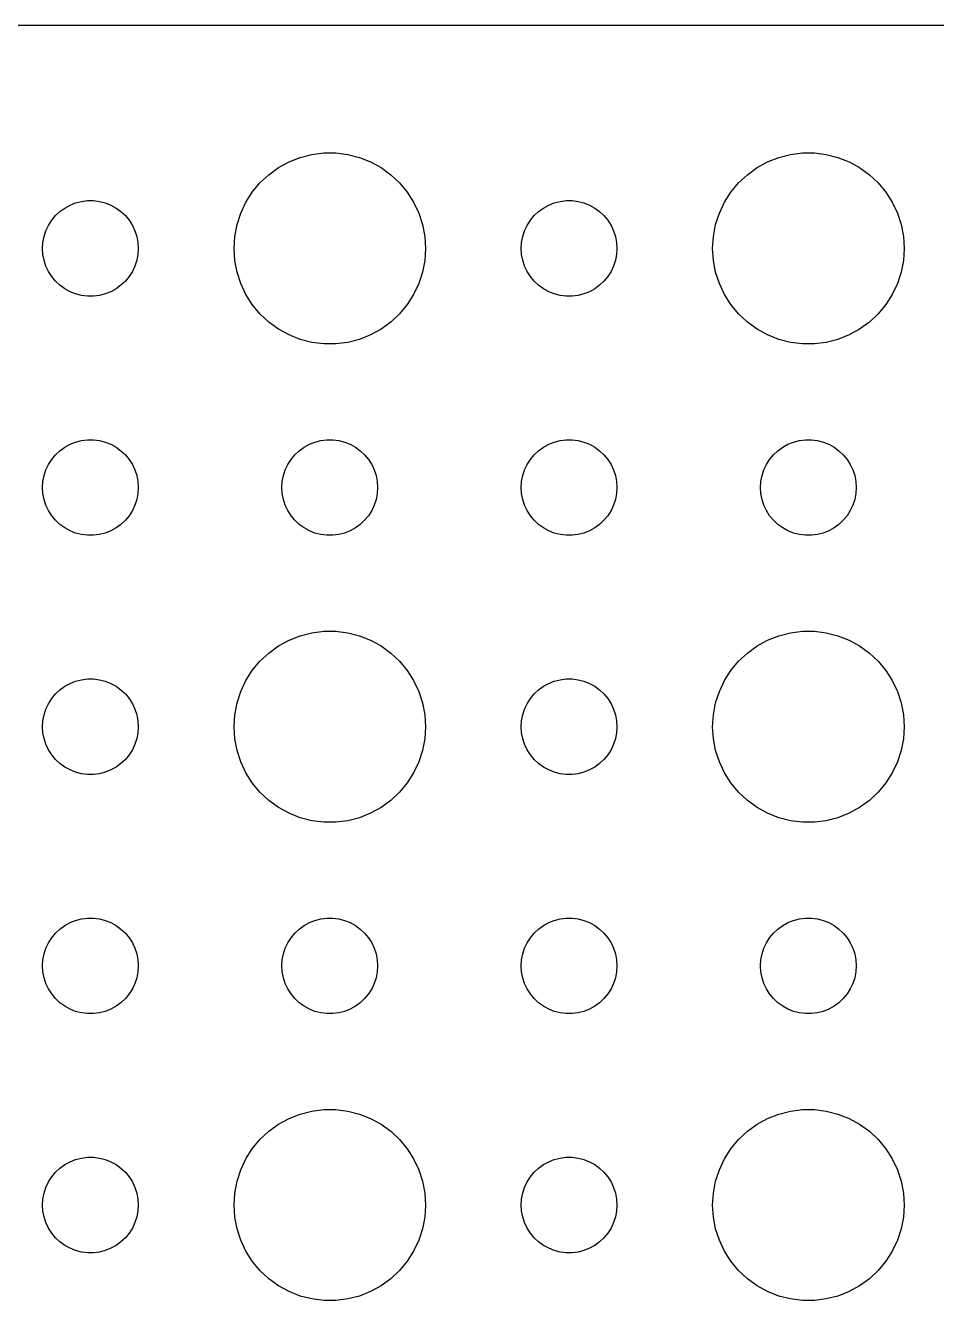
# Model space of a CAD drawing. Header units: metres. Extents: x -97 to 97, y -37 to 37.
# Drawn here: x 20.46 to 49.02, y -2.99 to 36.99 of the extents above; entities that cross this region are included whole.
import ezdxf

# ---------------------------------------------------------------- set-up
doc = ezdxf.new("R2010")
doc.units = ezdxf.units.M

msp = doc.modelspace()

# ---------------------------------------------------------------- linework, layer by layer
for p, q in [((92.3139, 36.9901), (-92.3139, 36.9901)), ((28.7227, 32.7145), (29.0729, 32.8532)), ((29.0729, 32.8532), (29.4379, 32.9469)), ((29.4379, 32.9469), (29.8116, 32.9941)), ((29.8116, 32.9941), (30.1884, 32.9941)), ((30.1884, 32.9941), (30.5621, 32.9469)), ((30.5621, 32.9469), (30.927, 32.8532)), ((30.927, 32.8532), (31.2773, 32.7145)), ((43.7227, 32.7145), (44.0729, 32.8532)), ((44.0729, 32.8532), (44.4379, 32.9469)), ((44.4379, 32.9469), (44.8116, 32.9941)), ((44.8116, 32.9941), (45.1884, 32.9941)), ((45.1884, 32.9941), (45.5621, 32.9469)), ((45.5621, 32.9469), (45.927, 32.8532)), ((45.927, 32.8532), (46.2773, 32.7145)), ((28.0877, 32.3115), (28.3925, 32.533)), ((28.3925, 32.533), (28.7227, 32.7145)), ((31.2773, 32.7145), (31.6075, 32.533)), ((31.6075, 32.533), (31.9123, 32.3115)), ((43.0877, 32.3115), (43.3925, 32.533)), ((43.3925, 32.533), (43.7227, 32.7145)), ((46.2773, 32.7145), (46.6075, 32.533)), ((46.6075, 32.533), (46.9123, 32.3115)), ((27.5729, 31.7634), (27.8131, 32.0536)), ((27.8131, 32.0536), (28.0877, 32.3115)), ((31.9123, 32.3115), (32.1869, 32.0536)), ((32.1869, 32.0536), (32.427, 31.7634)), ((42.5729, 31.7634), (42.8131, 32.0536)), ((42.8131, 32.0536), (43.0877, 32.3115)), ((46.9123, 32.3115), (47.1869, 32.0536)), ((47.1869, 32.0536), (47.427, 31.7634)), ((27.3711, 31.4453), (27.5729, 31.7634)), ((32.427, 31.7634), (32.6289, 31.4453)), ((42.3711, 31.4453), (42.5729, 31.7634)), ((47.427, 31.7634), (47.6289, 31.4453)), ((21.5439, 31.1558), (21.6963, 31.2665)), ((21.6963, 31.2665), (21.8613, 31.3572)), ((21.8613, 31.3572), (22.0365, 31.4266)), ((22.0365, 31.4266), (22.2189, 31.4734)), ((22.2189, 31.4734), (22.4058, 31.497)), ((22.4058, 31.497), (22.5942, 31.497)), ((22.5942, 31.497), (22.7811, 31.4734)), ((22.7811, 31.4734), (22.9635, 31.4266)), ((22.9635, 31.4266), (23.1387, 31.3572)), ((23.1387, 31.3572), (23.3037, 31.2665)), ((23.3037, 31.2665), (23.4561, 31.1558)), ((27.2107, 31.1044), (27.3711, 31.4453)), ((32.6289, 31.4453), (32.7893, 31.1044)), ((36.5439, 31.1558), (36.6963, 31.2665)), ((36.6963, 31.2665), (36.8613, 31.3572)), ((36.8613, 31.3572), (37.0365, 31.4266)), ((37.0365, 31.4266), (37.2189, 31.4734)), ((37.2189, 31.4734), (37.4058, 31.497)), ((37.4058, 31.497), (37.5942, 31.497)), ((37.5942, 31.497), (37.7811, 31.4734)), ((37.7811, 31.4734), (37.9635, 31.4266)), ((37.9635, 31.4266), (38.1387, 31.3572)), ((38.1387, 31.3572), (38.3037, 31.2665)), ((38.3037, 31.2665), (38.4561, 31.1558)), ((42.2107, 31.1044), (42.3711, 31.4453)), ((47.6289, 31.4453), (47.7893, 31.1044)), ((21.1855, 30.7226), (21.2865, 30.8817)), ((21.2865, 30.8817), (21.4065, 31.0268)), ((21.4065, 31.0268), (21.5439, 31.1558)), ((23.4561, 31.1558), (23.5934, 31.0268)), ((23.5934, 31.0268), (23.7135, 30.8817)), ((23.7135, 30.8817), (23.8145, 30.7226)), ((27.0942, 30.7461), (27.2107, 31.1044)), ((32.7893, 31.1044), (32.9057, 30.7461)), ((36.1855, 30.7226), (36.2865, 30.8817)), ((36.2865, 30.8817), (36.4065, 31.0268)), ((36.4065, 31.0268), (36.5439, 31.1558)), ((38.4561, 31.1558), (38.5934, 31.0268)), ((38.5934, 31.0268), (38.7135, 30.8817)), ((38.7135, 30.8817), (38.8145, 30.7226)), ((42.0942, 30.7461), (42.2107, 31.1044)), ((47.7893, 31.1044), (47.9057, 30.7461)), ((21.0471, 30.373), (21.1053, 30.5522)), ((21.1053, 30.5522), (21.1855, 30.7226)), ((23.8145, 30.7226), (23.8947, 30.5522)), ((23.8947, 30.5522), (23.9529, 30.373)), ((27.0237, 30.376), (27.0942, 30.7461)), ((32.9057, 30.7461), (32.9763, 30.376)), ((36.0471, 30.373), (36.1053, 30.5522)), ((36.1053, 30.5522), (36.1855, 30.7226)), ((38.8145, 30.7226), (38.8947, 30.5522)), ((38.8947, 30.5522), (38.9529, 30.373)), ((42.0237, 30.376), (42.0942, 30.7461)), ((47.9057, 30.7461), (47.9763, 30.376)), ((21, 30), (21.0118, 30.188)), ((21.0118, 29.812), (21, 30)), ((21.0118, 30.188), (21.0471, 30.373)), ((23.9529, 30.373), (23.9882, 30.188)), ((23.9882, 30.188), (24, 30)), ((24, 30), (23.9882, 29.812)), ((27, 30), (27.0237, 30.376)), ((27.0237, 29.624), (27, 30)), ((32.9763, 30.376), (33, 30)), ((33, 30), (32.9763, 29.624)), ((36, 30), (36.0118, 30.188)), ((36.0118, 29.812), (36, 30)), ((36.0118, 30.188), (36.0471, 30.373)), ((38.9529, 30.373), (38.9882, 30.188)), ((38.9882, 30.188), (39, 30)), ((39, 30), (38.9882, 29.812)), ((42, 30), (42.0237, 30.376)), ((42.0237, 29.624), (42, 30)), ((47.9763, 30.376), (48, 30)), ((48, 30), (47.9763, 29.624)), ((21.0471, 29.627), (21.0118, 29.812)), ((21.1053, 29.4478), (21.0471, 29.627)), ((23.9529, 29.627), (23.8947, 29.4478)), ((23.9882, 29.812), (23.9529, 29.627)), ((27.0942, 29.2539), (27.0237, 29.624)), ((32.9763, 29.624), (32.9057, 29.2539)), ((36.0471, 29.627), (36.0118, 29.812)), ((36.1053, 29.4478), (36.0471, 29.627)), ((38.9529, 29.627), (38.8947, 29.4478)), ((38.9882, 29.812), (38.9529, 29.627)), ((42.0942, 29.2539), (42.0237, 29.624)), ((47.9763, 29.624), (47.9057, 29.2539)), ((21.1855, 29.2774), (21.1053, 29.4478)), ((21.2865, 29.1183), (21.1855, 29.2774)), ((23.8145, 29.2774), (23.7135, 29.1183)), ((23.8947, 29.4478), (23.8145, 29.2774)), ((27.2107, 28.8956), (27.0942, 29.2539)), ((32.9057, 29.2539), (32.7893, 28.8956)), ((36.1855, 29.2774), (36.1053, 29.4478)), ((36.2865, 29.1183), (36.1855, 29.2774)), ((38.8145, 29.2774), (38.7135, 29.1183)), ((38.8947, 29.4478), (38.8145, 29.2774)), ((42.2107, 28.8956), (42.0942, 29.2539)), ((47.9057, 29.2539), (47.7893, 28.8956)), ((21.4065, 28.9732), (21.2865, 29.1183)), ((21.5439, 28.8442), (21.4065, 28.9732)), ((21.6963, 28.7335), (21.5439, 28.8442)), ((23.4561, 28.8442), (23.3037, 28.7335)), ((23.5934, 28.9732), (23.4561, 28.8442)), ((23.7135, 29.1183), (23.5934, 28.9732)), ((27.3711, 28.5547), (27.2107, 28.8956)), ((32.7893, 28.8956), (32.6289, 28.5547)), ((36.4065, 28.9732), (36.2865, 29.1183)), ((36.5439, 28.8442), (36.4065, 28.9732)), ((36.6963, 28.7335), (36.5439, 28.8442)), ((38.4561, 28.8442), (38.3037, 28.7335)), ((38.5934, 28.9732), (38.4561, 28.8442)), ((38.7135, 29.1183), (38.5934, 28.9732)), ((42.3711, 28.5547), (42.2107, 28.8956)), ((47.7893, 28.8956), (47.6289, 28.5547)), ((21.8613, 28.6427), (21.6963, 28.7335)), ((22.0365, 28.5734), (21.8613, 28.6427)), ((22.2189, 28.5266), (22.0365, 28.5734)), ((22.4058, 28.503), (22.2189, 28.5266)), ((22.5942, 28.503), (22.4058, 28.503)), ((22.7811, 28.5266), (22.5942, 28.503)), ((22.9635, 28.5734), (22.7811, 28.5266)), ((23.1387, 28.6427), (22.9635, 28.5734)), ((23.3037, 28.7335), (23.1387, 28.6427)), ((27.5729, 28.2366), (27.3711, 28.5547)), ((32.6289, 28.5547), (32.427, 28.2366)), ((36.8613, 28.6427), (36.6963, 28.7335)), ((37.0365, 28.5734), (36.8613, 28.6427)), ((37.2189, 28.5266), (37.0365, 28.5734)), ((37.4058, 28.503), (37.2189, 28.5266)), ((37.5942, 28.503), (37.4058, 28.503)), ((37.7811, 28.5266), (37.5942, 28.503)), ((37.9635, 28.5734), (37.7811, 28.5266)), ((38.1387, 28.6427), (37.9635, 28.5734)), ((38.3037, 28.7335), (38.1387, 28.6427)), ((42.5729, 28.2366), (42.3711, 28.5547)), ((47.6289, 28.5547), (47.427, 28.2366)), ((27.8131, 27.9464), (27.5729, 28.2366)), ((32.427, 28.2366), (32.1869, 27.9464)), ((42.8131, 27.9464), (42.5729, 28.2366)), ((47.427, 28.2366), (47.1869, 27.9464)), ((28.0877, 27.6884), (27.8131, 27.9464)), ((28.3925, 27.467), (28.0877, 27.6884)), ((31.9123, 27.6884), (31.6075, 27.467)), ((32.1869, 27.9464), (31.9123, 27.6884)), ((43.0877, 27.6884), (42.8131, 27.9464)), ((43.3925, 27.467), (43.0877, 27.6884)), ((46.9123, 27.6884), (46.6075, 27.467)), ((47.1869, 27.9464), (46.9123, 27.6884)), ((28.7227, 27.2855), (28.3925, 27.467)), ((29.0729, 27.1468), (28.7227, 27.2855)), ((31.2773, 27.2855), (30.927, 27.1468)), ((31.6075, 27.467), (31.2773, 27.2855)), ((43.7227, 27.2855), (43.3925, 27.467)), ((44.0729, 27.1468), (43.7227, 27.2855)), ((46.2773, 27.2855), (45.927, 27.1468)), ((46.6075, 27.467), (46.2773, 27.2855)), ((29.4379, 27.0531), (29.0729, 27.1468)), ((29.8116, 27.0059), (29.4379, 27.0531)), ((30.1884, 27.0059), (29.8116, 27.0059)), ((30.5621, 27.0531), (30.1884, 27.0059)), ((30.927, 27.1468), (30.5621, 27.0531)), ((44.4379, 27.0531), (44.0729, 27.1468)), ((44.8116, 27.0059), (44.4379, 27.0531)), ((45.1884, 27.0059), (44.8116, 27.0059)), ((45.5621, 27.0531), (45.1884, 27.0059)), ((45.927, 27.1468), (45.5621, 27.0531)), ((22.2189, 23.9734), (22.4058, 23.997)), ((22.4058, 23.997), (22.5942, 23.997)), ((22.5942, 23.997), (22.7811, 23.9734)), ((29.7189, 23.9734), (29.9058, 23.997)), ((29.9058, 23.997), (30.0942, 23.997)), ((30.0942, 23.997), (30.2811, 23.9734)), ((37.2189, 23.9734), (37.4058, 23.997)), ((37.4058, 23.997), (37.5942, 23.997)), ((37.5942, 23.997), (37.7811, 23.9734)), ((44.7189, 23.9734), (44.9058, 23.997)), ((44.9058, 23.997), (45.0942, 23.997)), ((45.0942, 23.997), (45.2811, 23.9734)), ((21.4065, 23.5268), (21.5439, 23.6558)), ((21.5439, 23.6558), (21.6963, 23.7665)), ((21.6963, 23.7665), (21.8613, 23.8572)), ((21.8613, 23.8572), (22.0365, 23.9266)), ((22.0365, 23.9266), (22.2189, 23.9734)), ((22.7811, 23.9734), (22.9635, 23.9266)), ((22.9635, 23.9266), (23.1387, 23.8572)), ((23.1387, 23.8572), (23.3037, 23.7665)), ((23.3037, 23.7665), (23.4561, 23.6558)), ((23.4561, 23.6558), (23.5934, 23.5268)), ((28.9065, 23.5268), (29.0439, 23.6558)), ((29.0439, 23.6558), (29.1963, 23.7665)), ((29.1963, 23.7665), (29.3613, 23.8572)), ((29.3613, 23.8572), (29.5365, 23.9266)), ((29.5365, 23.9266), (29.7189, 23.9734)), ((30.2811, 23.9734), (30.4635, 23.9266)), ((30.4635, 23.9266), (30.6387, 23.8572)), ((30.6387, 23.8572), (30.8037, 23.7665)), ((30.8037, 23.7665), (30.9561, 23.6558)), ((30.9561, 23.6558), (31.0934, 23.5268)), ((36.4065, 23.5268), (36.5439, 23.6558)), ((36.5439, 23.6558), (36.6963, 23.7665)), ((36.6963, 23.7665), (36.8613, 23.8572)), ((36.8613, 23.8572), (37.0365, 23.9266)), ((37.0365, 23.9266), (37.2189, 23.9734)), ((37.7811, 23.9734), (37.9635, 23.9266)), ((37.9635, 23.9266), (38.1387, 23.8572)), ((38.1387, 23.8572), (38.3037, 23.7665)), ((38.3037, 23.7665), (38.4561, 23.6558)), ((38.4561, 23.6558), (38.5934, 23.5268)), ((43.9065, 23.5268), (44.0439, 23.6558)), ((44.0439, 23.6558), (44.1963, 23.7665)), ((44.1963, 23.7665), (44.3613, 23.8572)), ((44.3613, 23.8572), (44.5365, 23.9266)), ((44.5365, 23.9266), (44.7189, 23.9734)), ((45.2811, 23.9734), (45.4635, 23.9266)), ((45.4635, 23.9266), (45.6387, 23.8572)), ((45.6387, 23.8572), (45.8037, 23.7665)), ((45.8037, 23.7665), (45.9561, 23.6558)), ((45.9561, 23.6558), (46.0934, 23.5268)), ((21.1053, 23.0522), (21.1855, 23.2226)), ((21.1855, 23.2226), (21.2865, 23.3817)), ((21.2865, 23.3817), (21.4065, 23.5268)), ((23.5934, 23.5268), (23.7135, 23.3817)), ((23.7135, 23.3817), (23.8145, 23.2226)), ((23.8145, 23.2226), (23.8947, 23.0522)), ((28.6053, 23.0522), (28.6855, 23.2226)), ((28.6855, 23.2226), (28.7865, 23.3817)), ((28.7865, 23.3817), (28.9065, 23.5268)), ((31.0934, 23.5268), (31.2135, 23.3817)), ((31.2135, 23.3817), (31.3145, 23.2226)), ((31.3145, 23.2226), (31.3947, 23.0522)), ((36.1053, 23.0522), (36.1855, 23.2226)), ((36.1855, 23.2226), (36.2865, 23.3817)), ((36.2865, 23.3817), (36.4065, 23.5268)), ((38.5934, 23.5268), (38.7135, 23.3817)), ((38.7135, 23.3817), (38.8145, 23.2226)), ((38.8145, 23.2226), (38.8947, 23.0522)), ((43.6053, 23.0522), (43.6855, 23.2226)), ((43.6855, 23.2226), (43.7865, 23.3817)), ((43.7865, 23.3817), (43.9065, 23.5268)), ((46.0934, 23.5268), (46.2135, 23.3817)), ((46.2135, 23.3817), (46.3145, 23.2226)), ((46.3145, 23.2226), (46.3947, 23.0522)), ((21.0118, 22.688), (21.0471, 22.873)), ((21.0471, 22.873), (21.1053, 23.0522)), ((23.8947, 23.0522), (23.9529, 22.873)), ((23.9529, 22.873), (23.9882, 22.688)), ((28.5118, 22.688), (28.5471, 22.873)), ((28.5471, 22.873), (28.6053, 23.0522)), ((31.3947, 23.0522), (31.4529, 22.873)), ((31.4529, 22.873), (31.4882, 22.688)), ((36.0118, 22.688), (36.0471, 22.873)), ((36.0471, 22.873), (36.1053, 23.0522)), ((38.8947, 23.0522), (38.9529, 22.873)), ((38.9529, 22.873), (38.9882, 22.688)), ((43.5118, 22.688), (43.5471, 22.873)), ((43.5471, 22.873), (43.6053, 23.0522)), ((46.3947, 23.0522), (46.4529, 22.873)), ((46.4529, 22.873), (46.4882, 22.688)), ((21, 22.5), (21.0118, 22.688)), ((21.0118, 22.312), (21, 22.5)), ((23.9882, 22.688), (24, 22.5)), ((24, 22.5), (23.9882, 22.312)), ((28.5, 22.5), (28.5118, 22.688)), ((28.5118, 22.312), (28.5, 22.5)), ((31.4882, 22.688), (31.5, 22.5)), ((31.5, 22.5), (31.4882, 22.312)), ((36, 22.5), (36.0118, 22.688)), ((36.0118, 22.312), (36, 22.5)), ((38.9882, 22.688), (39, 22.5)), ((39, 22.5), (38.9882, 22.312)), ((43.5, 22.5), (43.5118, 22.688)), ((43.5118, 22.312), (43.5, 22.5)), ((46.4882, 22.688), (46.5, 22.5)), ((46.5, 22.5), (46.4882, 22.312)), ((21.0471, 22.127), (21.0118, 22.312)), ((21.1053, 21.9478), (21.0471, 22.127)), ((23.9529, 22.127), (23.8947, 21.9478)), ((23.9882, 22.312), (23.9529, 22.127)), ((28.5471, 22.127), (28.5118, 22.312)), ((28.6053, 21.9478), (28.5471, 22.127)), ((31.4529, 22.127), (31.3947, 21.9478)), ((31.4882, 22.312), (31.4529, 22.127)), ((36.0471, 22.127), (36.0118, 22.312)), ((36.1053, 21.9478), (36.0471, 22.127)), ((38.9529, 22.127), (38.8947, 21.9478)), ((38.9882, 22.312), (38.9529, 22.127)), ((43.5471, 22.127), (43.5118, 22.312)), ((43.6053, 21.9478), (43.5471, 22.127)), ((46.4529, 22.127), (46.3947, 21.9478)), ((46.4882, 22.312), (46.4529, 22.127)), ((21.1855, 21.7774), (21.1053, 21.9478)), ((21.2865, 21.6183), (21.1855, 21.7774)), ((21.4065, 21.4732), (21.2865, 21.6183)), ((23.7135, 21.6183), (23.5934, 21.4732)), ((23.8145, 21.7774), (23.7135, 21.6183)), ((23.8947, 21.9478), (23.8145, 21.7774)), ((28.6855, 21.7774), (28.6053, 21.9478)), ((28.7865, 21.6183), (28.6855, 21.7774)), ((28.9065, 21.4732), (28.7865, 21.6183)), ((31.2135, 21.6183), (31.0934, 21.4732)), ((31.3145, 21.7774), (31.2135, 21.6183)), ((31.3947, 21.9478), (31.3145, 21.7774)), ((36.1855, 21.7774), (36.1053, 21.9478)), ((36.2865, 21.6183), (36.1855, 21.7774)), ((36.4065, 21.4732), (36.2865, 21.6183)), ((38.7135, 21.6183), (38.5934, 21.4732)), ((38.8145, 21.7774), (38.7135, 21.6183)), ((38.8947, 21.9478), (38.8145, 21.7774)), ((43.6855, 21.7774), (43.6053, 21.9478)), ((43.7865, 21.6183), (43.6855, 21.7774)), ((43.9065, 21.4732), (43.7865, 21.6183)), ((46.2135, 21.6183), (46.0934, 21.4732)), ((46.3145, 21.7774), (46.2135, 21.6183)), ((46.3947, 21.9478), (46.3145, 21.7774)), ((21.5439, 21.3442), (21.4065, 21.4732)), ((21.6963, 21.2335), (21.5439, 21.3442)), ((21.8613, 21.1427), (21.6963, 21.2335)), ((23.3037, 21.2335), (23.1387, 21.1427)), ((23.4561, 21.3442), (23.3037, 21.2335)), ((23.5934, 21.4732), (23.4561, 21.3442)), ((29.0439, 21.3442), (28.9065, 21.4732)), ((29.1963, 21.2335), (29.0439, 21.3442)), ((29.3613, 21.1427), (29.1963, 21.2335)), ((30.8037, 21.2335), (30.6387, 21.1427)), ((30.9561, 21.3442), (30.8037, 21.2335)), ((31.0934, 21.4732), (30.9561, 21.3442)), ((36.5439, 21.3442), (36.4065, 21.4732)), ((36.6963, 21.2335), (36.5439, 21.3442)), ((36.8613, 21.1427), (36.6963, 21.2335)), ((38.3037, 21.2335), (38.1387, 21.1427)), ((38.4561, 21.3442), (38.3037, 21.2335)), ((38.5934, 21.4732), (38.4561, 21.3442)), ((44.0439, 21.3442), (43.9065, 21.4732)), ((44.1963, 21.2335), (44.0439, 21.3442)), ((44.3613, 21.1427), (44.1963, 21.2335)), ((45.8037, 21.2335), (45.6387, 21.1427)), ((45.9561, 21.3442), (45.8037, 21.2335)), ((46.0934, 21.4732), (45.9561, 21.3442)), ((22.0365, 21.0734), (21.8613, 21.1427)), ((22.2189, 21.0266), (22.0365, 21.0734)), ((22.4058, 21.003), (22.2189, 21.0266)), ((22.5942, 21.003), (22.4058, 21.003)), ((22.7811, 21.0266), (22.5942, 21.003)), ((22.9635, 21.0734), (22.7811, 21.0266)), ((23.1387, 21.1427), (22.9635, 21.0734)), ((29.5365, 21.0734), (29.3613, 21.1427)), ((29.7189, 21.0266), (29.5365, 21.0734)), ((29.9058, 21.003), (29.7189, 21.0266)), ((30.0942, 21.003), (29.9058, 21.003)), ((30.2811, 21.0266), (30.0942, 21.003)), ((30.4635, 21.0734), (30.2811, 21.0266)), ((30.6387, 21.1427), (30.4635, 21.0734)), ((37.0365, 21.0734), (36.8613, 21.1427)), ((37.2189, 21.0266), (37.0365, 21.0734)), ((37.4058, 21.003), (37.2189, 21.0266)), ((37.5942, 21.003), (37.4058, 21.003)), ((37.7811, 21.0266), (37.5942, 21.003)), ((37.9635, 21.0734), (37.7811, 21.0266)), ((38.1387, 21.1427), (37.9635, 21.0734)), ((44.5365, 21.0734), (44.3613, 21.1427)), ((44.7189, 21.0266), (44.5365, 21.0734)), ((44.9058, 21.003), (44.7189, 21.0266)), ((45.0942, 21.003), (44.9058, 21.003)), ((45.2811, 21.0266), (45.0942, 21.003)), ((45.4635, 21.0734), (45.2811, 21.0266)), ((45.6387, 21.1427), (45.4635, 21.0734)), ((29.4379, 17.9469), (29.8116, 17.9941)), ((29.8116, 17.9941), (30.1884, 17.9941)), ((30.1884, 17.9941), (30.5621, 17.9469)), ((44.4379, 17.9469), (44.8116, 17.9941)), ((44.8116, 17.9941), (45.1884, 17.9941)), ((45.1884, 17.9941), (45.5621, 17.9469)), ((28.3925, 17.533), (28.7227, 17.7145)), ((28.7227, 17.7145), (29.0729, 17.8532)), ((29.0729, 17.8532), (29.4379, 17.9469)), ((30.5621, 17.9469), (30.927, 17.8532)), ((30.927, 17.8532), (31.2773, 17.7145)), ((31.2773, 17.7145), (31.6075, 17.533)), ((43.3925, 17.533), (43.7227, 17.7145)), ((43.7227, 17.7145), (44.0729, 17.8532)), ((44.0729, 17.8532), (44.4379, 17.9469)), ((45.5621, 17.9469), (45.927, 17.8532)), ((45.927, 17.8532), (46.2773, 17.7145)), ((46.2773, 17.7145), (46.6075, 17.533)), ((27.8131, 17.0536), (28.0877, 17.3115)), ((28.0877, 17.3115), (28.3925, 17.533)), ((31.6075, 17.533), (31.9123, 17.3115)), ((31.9123, 17.3115), (32.1869, 17.0536)), ((42.8131, 17.0536), (43.0877, 17.3115)), ((43.0877, 17.3115), (43.3925, 17.533)), ((46.6075, 17.533), (46.9123, 17.3115)), ((46.9123, 17.3115), (47.1869, 17.0536)), ((27.5729, 16.7634), (27.8131, 17.0536)), ((32.1869, 17.0536), (32.427, 16.7634)), ((42.5729, 16.7634), (42.8131, 17.0536)), ((47.1869, 17.0536), (47.427, 16.7634)), ((21.8613, 16.3572), (22.0365, 16.4266)), ((22.0365, 16.4266), (22.2189, 16.4734)), ((22.2189, 16.4734), (22.4058, 16.497)), ((22.4058, 16.497), (22.5942, 16.497)), ((22.5942, 16.497), (22.7811, 16.4734)), ((22.7811, 16.4734), (22.9635, 16.4266)), ((22.9635, 16.4266), (23.1387, 16.3572)), ((27.2107, 16.1044), (27.3711, 16.4453)), ((27.3711, 16.4453), (27.5729, 16.7634)), ((32.427, 16.7634), (32.6289, 16.4453)), ((32.6289, 16.4453), (32.7893, 16.1044)), ((36.8613, 16.3572), (37.0365, 16.4266)), ((37.0365, 16.4266), (37.2189, 16.4734)), ((37.2189, 16.4734), (37.4058, 16.497)), ((37.4058, 16.497), (37.5942, 16.497)), ((37.5942, 16.497), (37.7811, 16.4734)), ((37.7811, 16.4734), (37.9635, 16.4266)), ((37.9635, 16.4266), (38.1387, 16.3572)), ((42.2107, 16.1044), (42.3711, 16.4453)), ((42.3711, 16.4453), (42.5729, 16.7634)), ((47.427, 16.7634), (47.6289, 16.4453)), ((47.6289, 16.4453), (47.7893, 16.1044)), ((21.2865, 15.8817), (21.4065, 16.0268)), ((21.4065, 16.0268), (21.5439, 16.1558)), ((21.5439, 16.1558), (21.6963, 16.2665)), ((21.6963, 16.2665), (21.8613, 16.3572)), ((23.1387, 16.3572), (23.3037, 16.2665)), ((23.3037, 16.2665), (23.4561, 16.1558)), ((23.4561, 16.1558), (23.5934, 16.0268)), ((23.5934, 16.0268), (23.7135, 15.8817)), ((27.0942, 15.7461), (27.2107, 16.1044)), ((32.7893, 16.1044), (32.9057, 15.7461)), ((36.2865, 15.8817), (36.4065, 16.0268)), ((36.4065, 16.0268), (36.5439, 16.1558)), ((36.5439, 16.1558), (36.6963, 16.2665)), ((36.6963, 16.2665), (36.8613, 16.3572)), ((38.1387, 16.3572), (38.3037, 16.2665)), ((38.3037, 16.2665), (38.4561, 16.1558)), ((38.4561, 16.1558), (38.5934, 16.0268)), ((38.5934, 16.0268), (38.7135, 15.8817)), ((42.0942, 15.7461), (42.2107, 16.1044)), ((47.7893, 16.1044), (47.9057, 15.7461)), ((21.1053, 15.5522), (21.1855, 15.7226)), ((21.1855, 15.7226), (21.2865, 15.8817)), ((23.7135, 15.8817), (23.8145, 15.7226)), ((23.8145, 15.7226), (23.8947, 15.5522)), ((27.0237, 15.376), (27.0942, 15.7461)), ((32.9057, 15.7461), (32.9763, 15.376)), ((36.1053, 15.5522), (36.1855, 15.7226)), ((36.1855, 15.7226), (36.2865, 15.8817)), ((38.7135, 15.8817), (38.8145, 15.7226)), ((38.8145, 15.7226), (38.8947, 15.5522)), ((42.0237, 15.376), (42.0942, 15.7461)), ((47.9057, 15.7461), (47.9763, 15.376)), ((21.0118, 15.188), (21.0471, 15.373)), ((21.0471, 15.373), (21.1053, 15.5522)), ((23.8947, 15.5522), (23.9529, 15.373)), ((23.9529, 15.373), (23.9882, 15.188)), ((27, 15), (27.0237, 15.376)), ((32.9763, 15.376), (33, 15)), ((36.0118, 15.188), (36.0471, 15.373)), ((36.0471, 15.373), (36.1053, 15.5522)), ((38.8947, 15.5522), (38.9529, 15.373)), ((38.9529, 15.373), (38.9882, 15.188)), ((42, 15), (42.0237, 15.376)), ((47.9763, 15.376), (48, 15)), ((21, 15), (21.0118, 15.188)), ((21.0118, 14.812), (21, 15)), ((21.0471, 14.627), (21.0118, 14.812)), ((23.9882, 14.812), (23.9529, 14.627)), ((23.9882, 15.188), (24, 15)), ((24, 15), (23.9882, 14.812)), ((27.0237, 14.624), (27, 15)), ((33, 15), (32.9763, 14.624)), ((36, 15), (36.0118, 15.188)), ((36.0118, 14.812), (36, 15)), ((36.0471, 14.627), (36.0118, 14.812)), ((38.9882, 14.812), (38.9529, 14.627)), ((38.9882, 15.188), (39, 15)), ((39, 15), (38.9882, 14.812)), ((42.0237, 14.624), (42, 15)), ((48, 15), (47.9763, 14.624)), ((21.1053, 14.4478), (21.0471, 14.627)), ((21.1855, 14.2774), (21.1053, 14.4478)), ((23.8947, 14.4478), (23.8145, 14.2774)), ((23.9529, 14.627), (23.8947, 14.4478)), ((27.0942, 14.2539), (27.0237, 14.624)), ((32.9763, 14.624), (32.9057, 14.2539)), ((36.1053, 14.4478), (36.0471, 14.627)), ((36.1855, 14.2774), (36.1053, 14.4478)), ((38.8947, 14.4478), (38.8145, 14.2774)), ((38.9529, 14.627), (38.8947, 14.4478)), ((42.0942, 14.2539), (42.0237, 14.624)), ((47.9763, 14.624), (47.9057, 14.2539)), ((21.2865, 14.1183), (21.1855, 14.2774)), ((21.4065, 13.9732), (21.2865, 14.1183)), ((23.7135, 14.1183), (23.5934, 13.9732)), ((23.8145, 14.2774), (23.7135, 14.1183)), ((27.2107, 13.8956), (27.0942, 14.2539)), ((32.9057, 14.2539), (32.7893, 13.8956)), ((36.2865, 14.1183), (36.1855, 14.2774)), ((36.4065, 13.9732), (36.2865, 14.1183)), ((38.7135, 14.1183), (38.5934, 13.9732)), ((38.8145, 14.2774), (38.7135, 14.1183)), ((42.2107, 13.8956), (42.0942, 14.2539)), ((47.9057, 14.2539), (47.7893, 13.8956)), ((21.5439, 13.8442), (21.4065, 13.9732)), ((21.6963, 13.7335), (21.5439, 13.8442)), ((21.8613, 13.6427), (21.6963, 13.7335)), ((22.0365, 13.5734), (21.8613, 13.6427)), ((23.1387, 13.6427), (22.9635, 13.5734)), ((23.3037, 13.7335), (23.1387, 13.6427)), ((23.4561, 13.8442), (23.3037, 13.7335)), ((23.5934, 13.9732), (23.4561, 13.8442)), ((27.3711, 13.5547), (27.2107, 13.8956)), ((32.7893, 13.8956), (32.6289, 13.5547)), ((36.5439, 13.8442), (36.4065, 13.9732)), ((36.6963, 13.7335), (36.5439, 13.8442)), ((36.8613, 13.6427), (36.6963, 13.7335)), ((37.0365, 13.5734), (36.8613, 13.6427)), ((38.1387, 13.6427), (37.9635, 13.5734)), ((38.3037, 13.7335), (38.1387, 13.6427)), ((38.4561, 13.8442), (38.3037, 13.7335)), ((38.5934, 13.9732), (38.4561, 13.8442)), ((42.3711, 13.5547), (42.2107, 13.8956)), ((47.7893, 13.8956), (47.6289, 13.5547)), ((22.2189, 13.5266), (22.0365, 13.5734)), ((22.4058, 13.5029), (22.2189, 13.5266)), ((22.5942, 13.5029), (22.4058, 13.5029)), ((22.7811, 13.5266), (22.5942, 13.5029)), ((22.9635, 13.5734), (22.7811, 13.5266)), ((27.5729, 13.2366), (27.3711, 13.5547)), ((27.8131, 12.9464), (27.5729, 13.2366)), ((32.427, 13.2366), (32.1869, 12.9464)), ((32.6289, 13.5547), (32.427, 13.2366)), ((37.2189, 13.5266), (37.0365, 13.5734)), ((37.4058, 13.5029), (37.2189, 13.5266)), ((37.5942, 13.5029), (37.4058, 13.5029)), ((37.7811, 13.5266), (37.5942, 13.5029)), ((37.9635, 13.5734), (37.7811, 13.5266)), ((42.5729, 13.2366), (42.3711, 13.5547)), ((42.8131, 12.9464), (42.5729, 13.2366)), ((47.427, 13.2366), (47.1869, 12.9464)), ((47.6289, 13.5547), (47.427, 13.2366)), ((28.0877, 12.6884), (27.8131, 12.9464)), ((32.1869, 12.9464), (31.9123, 12.6884)), ((43.0877, 12.6884), (42.8131, 12.9464)), ((47.1869, 12.9464), (46.9123, 12.6884)), ((28.3925, 12.467), (28.0877, 12.6884)), ((28.7227, 12.2855), (28.3925, 12.467)), ((31.6075, 12.467), (31.2773, 12.2855)), ((31.9123, 12.6884), (31.6075, 12.467)), ((43.3925, 12.467), (43.0877, 12.6884)), ((43.7227, 12.2855), (43.3925, 12.467)), ((46.6075, 12.467), (46.2773, 12.2855)), ((46.9123, 12.6884), (46.6075, 12.467)), ((29.0729, 12.1468), (28.7227, 12.2855)), ((29.4379, 12.0531), (29.0729, 12.1468)), ((29.8116, 12.0059), (29.4379, 12.0531)), ((30.1884, 12.0059), (29.8116, 12.0059)), ((30.5621, 12.0531), (30.1884, 12.0059)), ((30.927, 12.1468), (30.5621, 12.0531)), ((31.2773, 12.2855), (30.927, 12.1468)), ((44.0729, 12.1468), (43.7227, 12.2855)), ((44.4379, 12.0531), (44.0729, 12.1468)), ((44.8116, 12.0059), (44.4379, 12.0531)), ((45.1884, 12.0059), (44.8116, 12.0059)), ((45.5621, 12.0531), (45.1884, 12.0059)), ((45.927, 12.1468), (45.5621, 12.0531)), ((46.2773, 12.2855), (45.927, 12.1468)), ((21.6963, 8.76648), (21.8613, 8.85724)), ((21.8613, 8.85724), (22.0365, 8.92657)), ((22.0365, 8.92657), (22.2189, 8.97342)), ((22.2189, 8.97342), (22.4058, 8.99704)), ((22.4058, 8.99704), (22.5942, 8.99704)), ((22.5942, 8.99704), (22.7811, 8.97342)), ((22.7811, 8.97342), (22.9635, 8.92657)), ((22.9635, 8.92657), (23.1387, 8.85724)), ((23.1387, 8.85724), (23.3037, 8.76648)), ((29.1963, 8.76648), (29.3613, 8.85724)), ((29.3613, 8.85724), (29.5365, 8.92657)), ((29.5365, 8.92657), (29.7189, 8.97342)), ((29.7189, 8.97342), (29.9058, 8.99704)), ((29.9058, 8.99704), (30.0942, 8.99704)), ((30.0942, 8.99704), (30.2811, 8.97342)), ((30.2811, 8.97342), (30.4635, 8.92657)), ((30.4635, 8.92657), (30.6387, 8.85724)), ((30.6387, 8.85724), (30.8037, 8.76648)), ((36.6963, 8.76648), (36.8613, 8.85724)), ((36.8613, 8.85724), (37.0365, 8.92657)), ((37.0365, 8.92657), (37.2189, 8.97342)), ((37.2189, 8.97342), (37.4058, 8.99704)), ((37.4058, 8.99704), (37.5942, 8.99704)), ((37.5942, 8.99704), (37.7811, 8.97342)), ((37.7811, 8.97342), (37.9635, 8.92657)), ((37.9635, 8.92657), (38.1387, 8.85724)), ((38.1387, 8.85724), (38.3037, 8.76648)), ((44.1963, 8.76648), (44.3613, 8.85724)), ((44.3613, 8.85724), (44.5365, 8.92657)), ((44.5365, 8.92657), (44.7189, 8.97342)), ((44.7189, 8.97342), (44.9058, 8.99704)), ((44.9058, 8.99704), (45.0942, 8.99704)), ((45.0942, 8.99704), (45.2811, 8.97342)), ((45.2811, 8.97342), (45.4635, 8.92657)), ((45.4635, 8.92657), (45.6387, 8.85724)), ((45.6387, 8.85724), (45.8037, 8.76648)), ((21.2865, 8.38167), (21.4065, 8.52681)), ((21.4065, 8.52681), (21.5439, 8.65576)), ((21.5439, 8.65576), (21.6963, 8.76648)), ((23.3037, 8.76648), (23.4561, 8.65576)), ((23.4561, 8.65576), (23.5934, 8.52681)), ((23.5934, 8.52681), (23.7135, 8.38167)), ((28.7865, 8.38167), (28.9065, 8.52681)), ((28.9065, 8.52681), (29.0439, 8.65576)), ((29.0439, 8.65576), (29.1963, 8.76648)), ((30.8037, 8.76648), (30.9561, 8.65576)), ((30.9561, 8.65576), (31.0934, 8.52681)), ((31.0934, 8.52681), (31.2135, 8.38167)), ((36.2865, 8.38167), (36.4065, 8.52681)), ((36.4065, 8.52681), (36.5439, 8.65576)), ((36.5439, 8.65576), (36.6963, 8.76648)), ((38.3037, 8.76648), (38.4561, 8.65576)), ((38.4561, 8.65576), (38.5934, 8.52681)), ((38.5934, 8.52681), (38.7135, 8.38167)), ((43.7865, 8.38167), (43.9065, 8.52681)), ((43.9065, 8.52681), (44.0439, 8.65576)), ((44.0439, 8.65576), (44.1963, 8.76648)), ((45.8037, 8.76648), (45.9561, 8.65576)), ((45.9561, 8.65576), (46.0934, 8.52681)), ((46.0934, 8.52681), (46.2135, 8.38167)), ((21.0471, 7.87303), (21.1053, 8.05219)), ((21.1053, 8.05219), (21.1855, 8.22263)), ((21.1855, 8.22263), (21.2865, 8.38167)), ((23.7135, 8.38167), (23.8145, 8.22263)), ((23.8145, 8.22263), (23.8947, 8.05219)), ((23.8947, 8.05219), (23.9529, 7.87303)), ((28.5471, 7.87303), (28.6053, 8.05219)), ((28.6053, 8.05219), (28.6855, 8.22263)), ((28.6855, 8.22263), (28.7865, 8.38167)), ((31.2135, 8.38167), (31.3145, 8.22263)), ((31.3145, 8.22263), (31.3947, 8.05219)), ((31.3947, 8.05219), (31.4529, 7.87303)), ((36.0471, 7.87303), (36.1053, 8.05219)), ((36.1053, 8.05219), (36.1855, 8.22263)), ((36.1855, 8.22263), (36.2865, 8.38167)), ((38.7135, 8.38167), (38.8145, 8.22263)), ((38.8145, 8.22263), (38.8947, 8.05219)), ((38.8947, 8.05219), (38.9529, 7.87303)), ((43.5471, 7.87303), (43.6053, 8.05219)), ((43.6053, 8.05219), (43.6855, 8.22263)), ((43.6855, 8.22263), (43.7865, 8.38167)), ((46.2135, 8.38167), (46.3145, 8.22263)), ((46.3145, 8.22263), (46.3947, 8.05219)), ((46.3947, 8.05219), (46.4529, 7.87303)), ((21, 7.5), (21.0118, 7.68799)), ((21.0118, 7.68799), (21.0471, 7.87303)), ((23.9529, 7.87303), (23.9882, 7.68799)), ((23.9882, 7.68799), (24, 7.5)), ((28.5, 7.5), (28.5118, 7.68799)), ((28.5118, 7.68799), (28.5471, 7.87303)), ((31.4529, 7.87303), (31.4882, 7.68799)), ((31.4882, 7.68799), (31.5, 7.5)), ((36, 7.5), (36.0118, 7.68799)), ((36.0118, 7.68799), (36.0471, 7.87303)), ((38.9529, 7.87303), (38.9882, 7.68799)), ((38.9882, 7.68799), (39, 7.5)), ((43.5, 7.5), (43.5118, 7.68799)), ((43.5118, 7.68799), (43.5471, 7.87303)), ((46.4529, 7.87303), (46.4882, 7.68799)), ((46.4882, 7.68799), (46.5, 7.5)), ((21.0118, 7.312), (21, 7.5)), ((21.0471, 7.12695), (21.0118, 7.312)), ((23.9882, 7.312), (23.9529, 7.12695)), ((24, 7.5), (23.9882, 7.312)), ((28.5118, 7.312), (28.5, 7.5)), ((28.5471, 7.12695), (28.5118, 7.312)), ((31.4882, 7.312), (31.4529, 7.12695)), ((31.5, 7.5), (31.4882, 7.312)), ((36.0118, 7.312), (36, 7.5)), ((36.0471, 7.12695), (36.0118, 7.312)), ((38.9882, 7.312), (38.9529, 7.12695)), ((39, 7.5), (38.9882, 7.312)), ((43.5118, 7.312), (43.5, 7.5)), ((43.5471, 7.12695), (43.5118, 7.312)), ((46.4882, 7.312), (46.4529, 7.12695)), ((46.5, 7.5), (46.4882, 7.312)), ((21.1053, 6.9478), (21.0471, 7.12695)), ((21.1855, 6.77736), (21.1053, 6.9478)), ((23.8947, 6.9478), (23.8145, 6.77736)), ((23.9529, 7.12695), (23.8947, 6.9478)), ((28.6053, 6.9478), (28.5471, 7.12695)), ((28.6855, 6.77736), (28.6053, 6.9478)), ((31.3947, 6.9478), (31.3145, 6.77736)), ((31.4529, 7.12695), (31.3947, 6.9478)), ((36.1053, 6.9478), (36.0471, 7.12695)), ((36.1855, 6.77736), (36.1053, 6.9478)), ((38.8947, 6.9478), (38.8145, 6.77736)), ((38.9529, 7.12695), (38.8947, 6.9478)), ((43.6053, 6.9478), (43.5471, 7.12695)), ((43.6855, 6.77736), (43.6053, 6.9478)), ((46.3947, 6.9478), (46.3145, 6.77736)), ((46.4529, 7.12695), (46.3947, 6.9478)), ((21.2865, 6.61832), (21.1855, 6.77736)), ((21.4065, 6.47318), (21.2865, 6.61832)), ((21.5439, 6.34422), (21.4065, 6.47318)), ((23.5934, 6.47318), (23.4561, 6.34422)), ((23.7135, 6.61832), (23.5934, 6.47318)), ((23.8145, 6.77736), (23.7135, 6.61832)), ((28.7865, 6.61832), (28.6855, 6.77736)), ((28.9065, 6.47318), (28.7865, 6.61832)), ((29.0439, 6.34422), (28.9065, 6.47318)), ((31.0934, 6.47318), (30.9561, 6.34422)), ((31.2135, 6.61832), (31.0934, 6.47318)), ((31.3145, 6.77736), (31.2135, 6.61832)), ((36.2865, 6.61832), (36.1855, 6.77736)), ((36.4065, 6.47318), (36.2865, 6.61832)), ((36.5439, 6.34422), (36.4065, 6.47318)), ((38.5934, 6.47318), (38.4561, 6.34422)), ((38.7135, 6.61832), (38.5934, 6.47318)), ((38.8145, 6.77736), (38.7135, 6.61832)), ((43.7865, 6.61832), (43.6855, 6.77736)), ((43.9065, 6.47318), (43.7865, 6.61832)), ((44.0439, 6.34422), (43.9065, 6.47318)), ((46.0934, 6.47318), (45.9561, 6.34422)), ((46.2135, 6.61832), (46.0934, 6.47318)), ((46.3145, 6.77736), (46.2135, 6.61832)), ((21.6963, 6.23351), (21.5439, 6.34422)), ((21.8613, 6.14275), (21.6963, 6.23351)), ((22.0365, 6.07341), (21.8613, 6.14275)), ((22.2189, 6.02657), (22.0365, 6.07341)), ((22.4058, 6.00294), (22.2189, 6.02657)), ((22.5942, 6.00294), (22.4058, 6.00294)), ((22.7811, 6.02657), (22.5942, 6.00294)), ((22.9635, 6.07341), (22.7811, 6.02657)), ((23.1387, 6.14275), (22.9635, 6.07341)), ((23.3037, 6.23351), (23.1387, 6.14275)), ((23.4561, 6.34422), (23.3037, 6.23351)), ((29.1963, 6.23351), (29.0439, 6.34422)), ((29.3613, 6.14275), (29.1963, 6.23351)), ((29.5365, 6.07341), (29.3613, 6.14275)), ((29.7189, 6.02657), (29.5365, 6.07341)), ((29.9058, 6.00294), (29.7189, 6.02657)), ((30.0942, 6.00294), (29.9058, 6.00294)), ((30.2811, 6.02657), (30.0942, 6.00294)), ((30.4635, 6.07341), (30.2811, 6.02657)), ((30.6387, 6.14275), (30.4635, 6.07341)), ((30.8037, 6.23351), (30.6387, 6.14275)), ((30.9561, 6.34422), (30.8037, 6.23351)), ((36.6963, 6.23351), (36.5439, 6.34422)), ((36.8613, 6.14275), (36.6963, 6.23351)), ((37.0365, 6.07341), (36.8613, 6.14275)), ((37.2189, 6.02657), (37.0365, 6.07341)), ((37.4058, 6.00294), (37.2189, 6.02657)), ((37.5942, 6.00294), (37.4058, 6.00294)), ((37.7811, 6.02657), (37.5942, 6.00294)), ((37.9635, 6.07341), (37.7811, 6.02657)), ((38.1387, 6.14275), (37.9635, 6.07341)), ((38.3037, 6.23351), (38.1387, 6.14275)), ((38.4561, 6.34422), (38.3037, 6.23351)), ((44.1963, 6.23351), (44.0439, 6.34422)), ((44.3613, 6.14275), (44.1963, 6.23351)), ((44.5365, 6.07341), (44.3613, 6.14275)), ((44.7189, 6.02657), (44.5365, 6.07341)), ((44.9058, 6.00294), (44.7189, 6.02657)), ((45.0942, 6.00294), (44.9058, 6.00294)), ((45.2811, 6.02657), (45.0942, 6.00294)), ((45.4635, 6.07341), (45.2811, 6.02657)), ((45.6387, 6.14275), (45.4635, 6.07341)), ((45.8037, 6.23351), (45.6387, 6.14275)), ((45.9561, 6.34422), (45.8037, 6.23351)), ((28.7227, 2.71448), (29.0729, 2.85316)), ((29.0729, 2.85316), (29.4379, 2.94685)), ((29.4379, 2.94685), (29.8116, 2.99408)), ((29.8116, 2.99408), (30.1884, 2.99408)), ((30.1884, 2.99408), (30.5621, 2.94685)), ((30.5621, 2.94685), (30.927, 2.85316)), ((30.927, 2.85316), (31.2773, 2.71448)), ((43.7227, 2.71448), (44.0729, 2.85316)), ((44.0729, 2.85316), (44.4379, 2.94685)), ((44.4379, 2.94685), (44.8116, 2.99408)), ((44.8116, 2.99408), (45.1884, 2.99408)), ((45.1884, 2.99408), (45.5621, 2.94685)), ((45.5621, 2.94685), (45.927, 2.85316)), ((45.927, 2.85316), (46.2773, 2.71448)), ((28.0877, 2.31154), (28.3925, 2.53297)), ((28.3925, 2.53297), (28.7227, 2.71448)), ((31.2773, 2.71448), (31.6075, 2.53297)), ((31.6075, 2.53297), (31.9123, 2.31154)), ((43.0877, 2.31154), (43.3925, 2.53297)), ((43.3925, 2.53297), (43.7227, 2.71448)), ((46.2773, 2.71448), (46.6075, 2.53297)), ((46.6075, 2.53297), (46.9123, 2.31154)), ((27.5729, 1.76335), (27.8131, 2.05363)), ((27.8131, 2.05363), (28.0877, 2.31154)), ((31.9123, 2.31154), (32.1869, 2.05363)), ((32.1869, 2.05363), (32.427, 1.76335)), ((42.5729, 1.76335), (42.8131, 2.05363)), ((42.8131, 2.05363), (43.0877, 2.31154)), ((46.9123, 2.31154), (47.1869, 2.05363)), ((47.1869, 2.05363), (47.427, 1.76335)), ((27.3711, 1.44525), (27.5729, 1.76335)), ((32.427, 1.76335), (32.6289, 1.44525)), ((42.3711, 1.44525), (42.5729, 1.76335)), ((47.427, 1.76335), (47.6289, 1.44525)), ((21.5439, 1.15576), (21.6963, 1.26648)), ((21.6963, 1.26648), (21.8613, 1.35724)), ((21.8613, 1.35724), (22.0365, 1.42657)), ((22.0365, 1.42657), (22.2189, 1.47342)), ((22.2189, 1.47342), (22.4058, 1.49704)), ((22.4058, 1.49704), (22.5942, 1.49704)), ((22.5942, 1.49704), (22.7811, 1.47342)), ((22.7811, 1.47342), (22.9635, 1.42657)), ((22.9635, 1.42657), (23.1387, 1.35724)), ((23.1387, 1.35724), (23.3037, 1.26648)), ((23.3037, 1.26648), (23.4561, 1.15576)), ((27.2107, 1.10437), (27.3711, 1.44525)), ((32.6289, 1.44525), (32.7893, 1.10437)), ((36.5439, 1.15576), (36.6963, 1.26648)), ((36.6963, 1.26648), (36.8613, 1.35724)), ((36.8613, 1.35724), (37.0365, 1.42657)), ((37.0365, 1.42657), (37.2189, 1.47342)), ((37.2189, 1.47342), (37.4058, 1.49704)), ((37.4058, 1.49704), (37.5942, 1.49704)), ((37.5942, 1.49704), (37.7811, 1.47342)), ((37.7811, 1.47342), (37.9635, 1.42657)), ((37.9635, 1.42657), (38.1387, 1.35724)), ((38.1387, 1.35724), (38.3037, 1.26648)), ((38.3037, 1.26648), (38.4561, 1.15576)), ((42.2107, 1.10437), (42.3711, 1.44525)), ((47.6289, 1.44525), (47.7893, 1.10437)), ((21.1855, 0.722626), (21.2865, 0.881668)), ((21.2865, 0.881668), (21.4065, 1.02681)), ((21.4065, 1.02681), (21.5439, 1.15576)), ((23.4561, 1.15576), (23.5934, 1.02681)), ((23.5934, 1.02681), (23.7135, 0.881668)), ((23.7135, 0.881668), (23.8145, 0.722626)), ((27.0942, 0.746063), (27.2107, 1.10437)), ((32.7893, 1.10437), (32.9057, 0.746063)), ((36.1855, 0.722626), (36.2865, 0.881668)), ((36.2865, 0.881668), (36.4065, 1.02681)), ((36.4065, 1.02681), (36.5439, 1.15576)), ((38.4561, 1.15576), (38.5934, 1.02681)), ((38.5934, 1.02681), (38.7135, 0.881668)), ((38.7135, 0.881668), (38.8145, 0.722626)), ((42.0942, 0.746063), (42.2107, 1.10437)), ((47.7893, 1.10437), (47.9057, 0.746063)), ((21.0471, 0.373032), (21.1053, 0.552185)), ((21.1053, 0.552185), (21.1855, 0.722626)), ((23.8145, 0.722626), (23.8947, 0.552185)), ((23.8947, 0.552185), (23.9529, 0.373032)), ((27.0237, 0.375992), (27.0942, 0.746063)), ((32.9057, 0.746063), (32.9763, 0.375992)), ((36.0471, 0.373032), (36.1053, 0.552185)), ((36.1053, 0.552185), (36.1855, 0.722626)), ((38.8145, 0.722626), (38.8947, 0.552185)), ((38.8947, 0.552185), (38.9529, 0.373032)), ((42.0237, 0.375992), (42.0942, 0.746063)), ((47.9057, 0.746063), (47.9763, 0.375992)), ((21, 0), (21.0118, 0.187988)), ((21.0118, -0.187988), (21, 0)), ((21.0118, 0.187988), (21.0471, 0.373032)), ((23.9529, 0.373032), (23.9882, 0.187988)), ((23.9882, 0.187988), (24, 0)), ((24, 0), (23.9882, -0.187988)), ((27, 0), (27.0237, 0.375992)), ((27.0237, -0.375992), (27, 0)), ((32.9763, 0.375992), (33, 0)), ((33, 0), (32.9763, -0.375992)), ((36, 0), (36.0118, 0.187988)), ((36.0118, -0.187988), (36, 0)), ((36.0118, 0.187988), (36.0471, 0.373032)), ((38.9529, 0.373032), (38.9882, 0.187988)), ((38.9882, 0.187988), (39, 0)), ((39, 0), (38.9882, -0.187988)), ((42, 0), (42.0237, 0.375992)), ((42.0237, -0.375992), (42, 0)), ((47.9763, 0.375992), (48, 0)), ((48, 0), (47.9763, -0.375992)), ((21.0471, -0.373032), (21.0118, -0.187988)), ((21.1053, -0.552185), (21.0471, -0.373032)), ((23.9529, -0.373032), (23.8947, -0.552185)), ((23.9882, -0.187988), (23.9529, -0.373032)), ((27.0942, -0.746063), (27.0237, -0.375992)), ((32.9763, -0.375992), (32.9057, -0.746063)), ((36.0471, -0.373032), (36.0118, -0.187988)), ((36.1053, -0.552185), (36.0471, -0.373032)), ((38.9529, -0.373032), (38.8947, -0.552185)), ((38.9882, -0.187988), (38.9529, -0.373032)), ((42.0942, -0.746063), (42.0237, -0.375992)), ((47.9763, -0.375992), (47.9057, -0.746063)), ((21.1855, -0.722626), (21.1053, -0.552185)), ((21.2865, -0.881668), (21.1855, -0.722626)), ((23.8145, -0.722626), (23.7135, -0.881668)), ((23.8947, -0.552185), (23.8145, -0.722626)), ((27.2107, -1.10437), (27.0942, -0.746063)), ((32.9057, -0.746063), (32.7893, -1.10437)), ((36.1855, -0.722626), (36.1053, -0.552185)), ((36.2865, -0.881668), (36.1855, -0.722626)), ((38.8145, -0.722626), (38.7135, -0.881668)), ((38.8947, -0.552185), (38.8145, -0.722626)), ((42.2107, -1.10437), (42.0942, -0.746063)), ((47.9057, -0.746063), (47.7893, -1.10437)), ((21.4065, -1.02681), (21.2865, -0.881668)), ((21.5439, -1.15576), (21.4065, -1.02681)), ((21.6963, -1.26648), (21.5439, -1.15576)), ((23.4561, -1.15576), (23.3037, -1.26648)), ((23.5934, -1.02681), (23.4561, -1.15576)), ((23.7135, -0.881668), (23.5934, -1.02681)), ((27.3711, -1.44525), (27.2107, -1.10437)), ((32.7893, -1.10437), (32.6289, -1.44525)), ((36.4065, -1.02681), (36.2865, -0.881668)), ((36.5439, -1.15576), (36.4065, -1.02681)), ((36.6963, -1.26648), (36.5439, -1.15576)), ((38.4561, -1.15576), (38.3037, -1.26648)), ((38.5934, -1.02681), (38.4561, -1.15576)), ((38.7135, -0.881668), (38.5934, -1.02681)), ((42.3711, -1.44525), (42.2107, -1.10437)), ((47.7893, -1.10437), (47.6289, -1.44525)), ((21.8613, -1.35724), (21.6963, -1.26648)), ((22.0365, -1.42657), (21.8613, -1.35724)), ((22.2189, -1.47342), (22.0365, -1.42657)), ((22.4058, -1.49704), (22.2189, -1.47342)), ((22.5942, -1.49704), (22.4058, -1.49704)), ((22.7811, -1.47342), (22.5942, -1.49704)), ((22.9635, -1.42657), (22.7811, -1.47342)), ((23.1387, -1.35724), (22.9635, -1.42657)), ((23.3037, -1.26648), (23.1387, -1.35724)), ((27.5729, -1.76335), (27.3711, -1.44525)), ((32.6289, -1.44525), (32.427, -1.76335)), ((36.8613, -1.35724), (36.6963, -1.26648)), ((37.0365, -1.42657), (36.8613, -1.35724)), ((37.2189, -1.47342), (37.0365, -1.42657)), ((37.4058, -1.49704), (37.2189, -1.47342)), ((37.5942, -1.49704), (37.4058, -1.49704)), ((37.7811, -1.47342), (37.5942, -1.49704)), ((37.9635, -1.42657), (37.7811, -1.47342)), ((38.1387, -1.35724), (37.9635, -1.42657)), ((38.3037, -1.26648), (38.1387, -1.35724)), ((42.5729, -1.76335), (42.3711, -1.44525)), ((47.6289, -1.44525), (47.427, -1.76335)), ((27.8131, -2.05363), (27.5729, -1.76335)), ((32.427, -1.76335), (32.1869, -2.05363)), ((42.8131, -2.05363), (42.5729, -1.76335)), ((47.427, -1.76335), (47.1869, -2.05363)), ((28.0877, -2.31154), (27.8131, -2.05363)), ((28.3925, -2.53297), (28.0877, -2.31154)), ((31.9123, -2.31154), (31.6075, -2.53297)), ((32.1869, -2.05363), (31.9123, -2.31154)), ((43.0877, -2.31154), (42.8131, -2.05363)), ((43.3925, -2.53297), (43.0877, -2.31154)), ((46.9123, -2.31154), (46.6075, -2.53297)), ((47.1869, -2.05363), (46.9123, -2.31154)), ((28.7227, -2.71448), (28.3925, -2.53297)), ((29.0729, -2.85316), (28.7227, -2.71448)), ((31.2773, -2.71448), (30.927, -2.85316)), ((31.6075, -2.53297), (31.2773, -2.71448)), ((43.7227, -2.71448), (43.3925, -2.53297)), ((44.0729, -2.85316), (43.7227, -2.71448)), ((46.2773, -2.71448), (45.927, -2.85316)), ((46.6075, -2.53297), (46.2773, -2.71448)), ((29.4379, -2.94685), (29.0729, -2.85316)), ((29.8116, -2.99408), (29.4379, -2.94685)), ((30.1884, -2.99408), (29.8116, -2.99408)), ((30.5621, -2.94685), (30.1884, -2.99408)), ((30.927, -2.85316), (30.5621, -2.94685)), ((44.4379, -2.94685), (44.0729, -2.85316)), ((44.8116, -2.99408), (44.4379, -2.94685)), ((45.1884, -2.99408), (44.8116, -2.99408)), ((45.5621, -2.94685), (45.1884, -2.99408)), ((45.927, -2.85316), (45.5621, -2.94685))]:
    msp.add_line(p, q)

doc.saveas('drawing.dxf')
